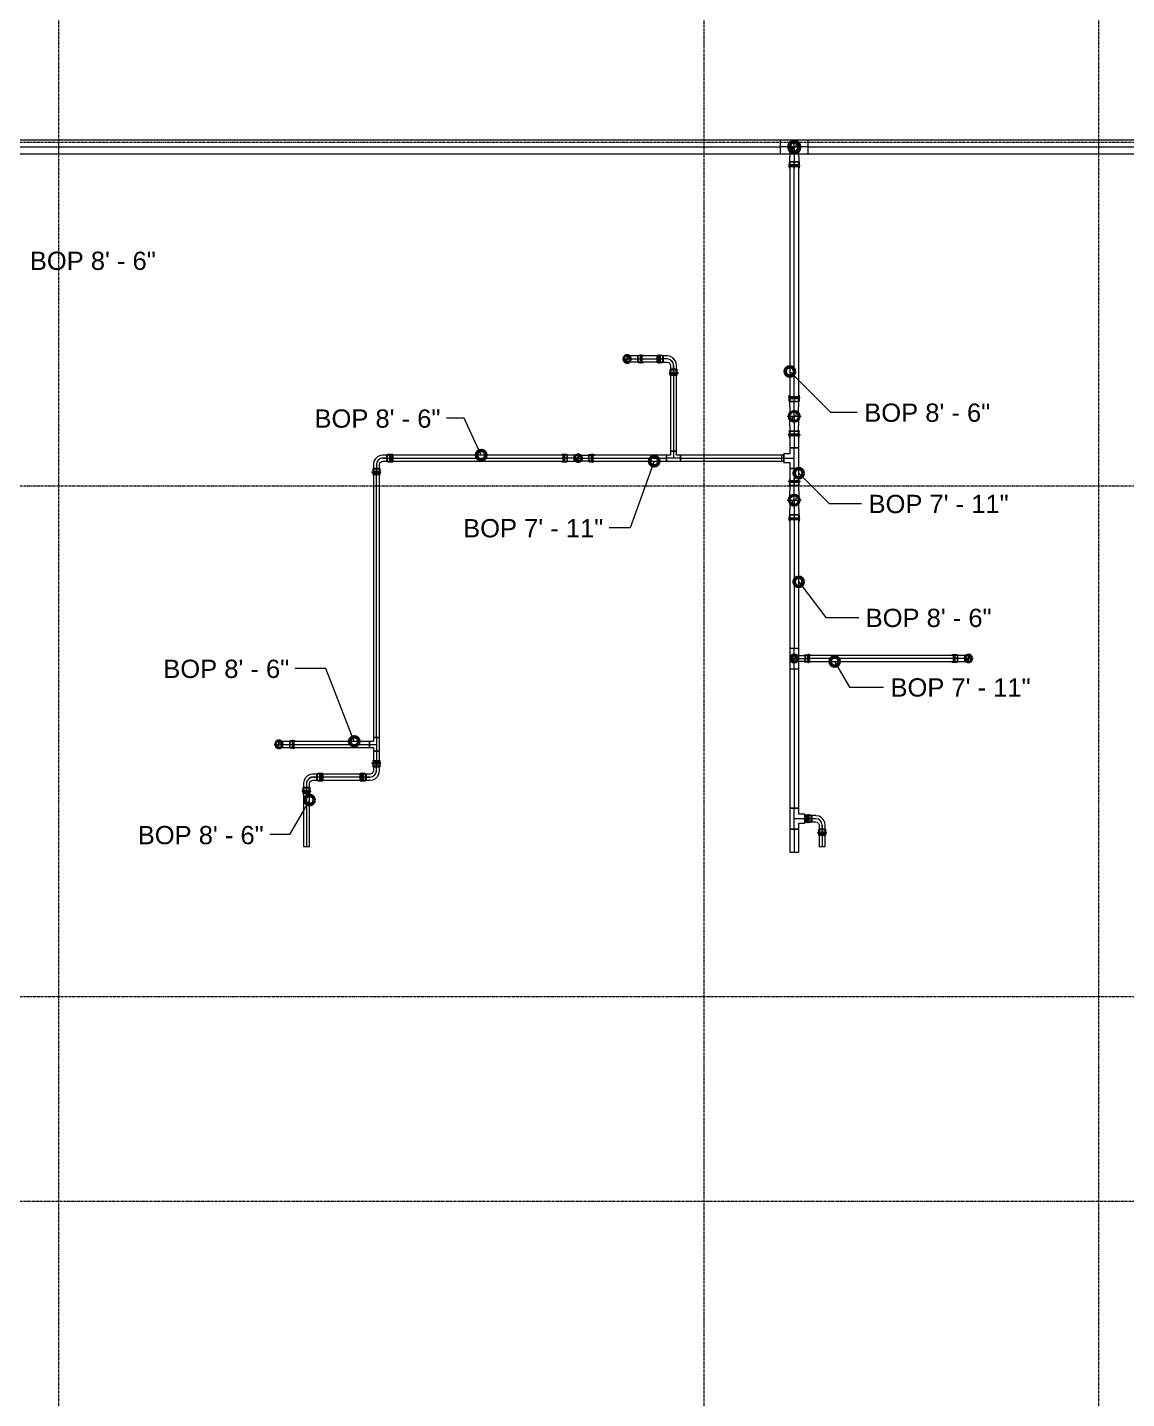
# Model space of a CAD drawing. Header units: inches. Extents: x -3679 to 241, y -496 to 1784.
# Drawn here: x -2586.7 to -2349.9, y 2.5 to 297.7 of the extents above; entities that cross this region are included whole.
import ezdxf

# ---------------------------------------------------------------- set-up
doc = ezdxf.new("R2010")
doc.units = ezdxf.units.IN
doc.header["$MEASUREMENT"] = 0
doc.linetypes.add('Grid Line', pattern=[0.875, 0.5, -0.125, 0.125, -0.125])
for name, color, linetype, lineweight in [('G-ANNO-DIMS', 251, 'Continuous', 9), ('P-PIPE', 1, 'Continuous', 9), ('P-PIPE-CNTR', 1, 'Continuous', 9), ('S-GRID', 8, 'Continuous', 9)]:
    doc.layers.add(name, color=color, linetype=linetype, lineweight=lineweight)
doc.styles.add('Arial', font='arial.ttf', dxfattribs={"height": 3.934132})

# ---------------------------------------------------------------- blocks, each defined once
blk = doc.blocks.new('Victaulic-VicPress316-Elbow 90-45deg Style P568_P571 - Standard-V1-FIFTH LEVEL')
at = {"layer": 'P-PIPE'}
for p, q in [((-2324.79, 162.52), (-2325.73, 162.52)), ((-2323.6, 162.52), (-2324.9, 162.52)), ((-2324.79, 162.52), (-2324.79, 161.86)), ((-2324.79, 161.86), (-2324.79, 162.52)), ((-2324.23, 162.63), (-2324.69, 162.63)), ((-2323.6, 162.63), (-2323.94, 162.63)), ((-2327.12, 161.86), (-2327.12, 161.86)), ((-2327.12, 161.86), (-2325.73, 161.86)), ((-2325.73, 161.86), (-2324.79, 161.86)), ((-2325.73, 161.21), (-2324.79, 161.21)), ((-2324.9, 161.86), (-2324.9, 161.86)), ((-2324.9, 161.86), (-2324.9, 161.86)), ((-2324.9, 161.21), (-2323.6, 161.21)), ((-2324.79, 161.86), (-2324.79, 161.21)), ((-2324.79, 161.21), (-2324.79, 161.86)), ((-2324.69, 161.1), (-2324.23, 161.1)), ((-2324.23, 161.86), (-2324.23, 161.86)), ((-2324.23, 161.86), (-2324.23, 161.86)), ((-2323.94, 161.86), (-2323.94, 161.86)), ((-2323.94, 161.86), (-2323.94, 161.86)), ((-2323.94, 161.1), (-2323.6, 161.1)), ((-2323.6, 161.86), (-2323.6, 161.86)), ((-2323.6, 161.86), (-2323.6, 161.86)), ((-2323.6, 161.86), (-2323.6, 161.86)), ((-2323.6, 161.86), (-2323.6, 161.86))]:
    blk.add_line(p, q, dxfattribs=at)
at = {"layer": 'P-PIPE', "flags": 128}
for points in [[(-2326.21, 161.86), (-2326.31, 162.26), (-2326.56, 162.58), (-2326.93, 162.76), (-2327.34, 162.75), (-2327.71, 162.56), (-2327.96, 162.24), (-2328.04, 161.86)], [(-2326.36, 161.86), (-2326.45, 162.23), (-2326.7, 162.51), (-2327.06, 162.63), (-2327.43, 162.57), (-2327.73, 162.34), (-2327.88, 162), (-2327.89, 161.86)], [(-2325.73, 162.52), (-2326.23, 162.52), (-2326.66, 162.52), (-2326.97, 162.52), (-2327.12, 162.52), (-2327.12, 162.52)], [(-2324.9, 162.52), (-2324.71, 162.63), (-2324.69, 162.63)], [(-2324.23, 162.63), (-2324.17, 162.75), (-2324.03, 162.76), (-2323.94, 162.65), (-2323.94, 162.63)], [(-2324.23, 162.63), (-2324.23, 162.54), (-2324.23, 162.29), (-2324.23, 161.93), (-2324.23, 161.86)], [(-2324.23, 161.86), (-2324.23, 162.23), (-2324.23, 162.51), (-2324.23, 162.63), (-2324.23, 162.63)], [(-2323.94, 162.63), (-2323.94, 162.54), (-2323.94, 162.29), (-2323.94, 161.93), (-2323.94, 161.86)], [(-2323.94, 161.86), (-2323.94, 162.23), (-2323.94, 162.51), (-2323.94, 162.63), (-2323.94, 162.63)], [(-2328.04, 161.86), (-2327.94, 161.47), (-2327.69, 161.15), (-2327.32, 160.97), (-2326.91, 160.98), (-2326.54, 161.17), (-2326.29, 161.49), (-2326.21, 161.86)], [(-2327.89, 161.86), (-2327.8, 161.5), (-2327.55, 161.22), (-2327.19, 161.1), (-2326.82, 161.16), (-2326.52, 161.39), (-2326.37, 161.73), (-2326.36, 161.86)], [(-2327.12, 161.21), (-2327.03, 161.21), (-2326.77, 161.21), (-2326.36, 161.21), (-2325.88, 161.21), (-2325.73, 161.21)], [(-2324.69, 161.1), (-2324.89, 161.19), (-2324.9, 161.21)], [(-2324.23, 161.1), (-2324.23, 161.19), (-2324.23, 161.44), (-2324.23, 161.8), (-2324.23, 161.86)], [(-2324.23, 161.86), (-2324.23, 161.5), (-2324.23, 161.22), (-2324.23, 161.1), (-2324.23, 161.1)], [(-2323.94, 161.1), (-2324.01, 160.98), (-2324.15, 160.97), (-2324.23, 161.08), (-2324.23, 161.1)], [(-2323.94, 161.1), (-2323.94, 161.19), (-2323.94, 161.44), (-2323.94, 161.8), (-2323.94, 161.86)], [(-2323.94, 161.86), (-2323.94, 161.5), (-2323.94, 161.22), (-2323.94, 161.1), (-2323.94, 161.1)]]:
    blk.add_lwpolyline(points, dxfattribs=at)
at = {"layer": 'P-PIPE'}
for radius, start, end in [(0.767, 0, 180), (0.767, 0, 180), (0.767, 0, 180), (0.657, 360, 180), (0.657, 0, 180), (0.657, 90, 180), (0.658, 0, 90), (0.767, 180, 360), (0.767, 180, 0), (0.767, 180, 0), (0.658, 180, 0), (0.658, 180, 0), (0.657, 180, 270), (0.658, 270, 0)]:
    blk.add_arc((-2327.12, 161.86), radius, start, end, dxfattribs=at)
blk = doc.blocks.new('Victaulic-VicPress316-Elbow 90-45deg Style P568_P571 - Standard-V11-FIFTH LEVEL')
at = {"layer": 'P-PIPE'}
for p, q in [((-3077.06, 595.55), (-3077.06, 595.17)), ((-3077.06, 594.85), (-3077.06, 594.29)), ((-3076.95, 595.55), (-3076.95, 594.07)), ((-3076.95, 594.18), (-3076.95, 593.02)), ((-3076, 594.18), (-3076.95, 594.18)), ((-3076.95, 594.18), (-3076, 594.18)), ((-3076, 595.55), (-3076, 595.55)), ((-3076, 595.55), (-3076, 595.55)), ((-3076, 595.55), (-3076, 595.55)), ((-3076, 595.55), (-3076, 595.55)), ((-3076, 595.17), (-3076, 595.17)), ((-3076, 595.17), (-3076, 595.17)), ((-3076, 594.85), (-3076, 594.85)), ((-3076, 594.85), (-3076, 594.85)), ((-3075.05, 594.18), (-3076, 594.18)), ((-3076, 594.18), (-3075.05, 594.18)), ((-3076, 593.02), (-3076, 594.18)), ((-3076, 594.07), (-3076, 594.07)), ((-3076, 594.07), (-3076, 594.07)), ((-3075.05, 594.07), (-3075.05, 595.55)), ((-3075.05, 593.02), (-3075.05, 594.18)), ((-3074.94, 595.17), (-3074.94, 595.55)), ((-3074.94, 594.29), (-3074.94, 594.85)), ((-3076, 591), (-3076, 593.02)), ((-3076, 591), (-3076, 591))]:
    blk.add_line(p, q, dxfattribs=at)
at = {"layer": 'P-PIPE', "flags": 128}
for points in [[(-3077.06, 594.85), (-3077.2, 594.92), (-3077.21, 595.08), (-3077.09, 595.17), (-3077.06, 595.17)], [(-3077.06, 595.17), (-3076.97, 595.17), (-3076.71, 595.17), (-3076.32, 595.17), (-3076, 595.17)], [(-3076, 595.17), (-3076.44, 595.17), (-3076.79, 595.17), (-3077.01, 595.17), (-3077.06, 595.17)], [(-3077.06, 594.85), (-3076.97, 594.85), (-3076.71, 594.85), (-3076.32, 594.85), (-3076, 594.85)], [(-3076, 594.85), (-3076.44, 594.85), (-3076.79, 594.85), (-3077.01, 594.85), (-3077.06, 594.85)], [(-3076.95, 594.07), (-3077.06, 594.26), (-3077.06, 594.29)], [(-3074.94, 595.17), (-3075.04, 595.17), (-3075.3, 595.17), (-3075.68, 595.17), (-3076, 595.17)], [(-3076, 595.17), (-3075.57, 595.17), (-3075.21, 595.17), (-3074.99, 595.17), (-3074.94, 595.17)], [(-3074.94, 594.85), (-3075.04, 594.85), (-3075.3, 594.85), (-3075.68, 594.85), (-3076, 594.85)], [(-3076, 594.85), (-3075.57, 594.85), (-3075.21, 594.85), (-3074.99, 594.85), (-3074.94, 594.85)], [(-3074.94, 594.29), (-3075.03, 594.09), (-3075.05, 594.07)], [(-3074.94, 595.17), (-3074.81, 595.1), (-3074.79, 594.94), (-3074.92, 594.85), (-3074.94, 594.85)], [(-3076, 592.22), (-3076.47, 592.13), (-3076.87, 591.87), (-3077.13, 591.47), (-3077.23, 591.01), (-3077.14, 590.54), (-3076.87, 590.14), (-3076.48, 589.87), (-3076.02, 589.78), (-3076, 589.78)], [(-3076.95, 591), (-3076.95, 591.09), (-3076.95, 591.36), (-3076.95, 591.79), (-3076.95, 592.32), (-3076.95, 592.92), (-3076.95, 593.02)], [(-3076.95, 591), (-3076.86, 591.41), (-3076.6, 591.74), (-3076.23, 591.92), (-3076, 591.95)], [(-3076, 590.05), (-3076.41, 590.14), (-3076.74, 590.4), (-3076.93, 590.78), (-3076.95, 591)], [(-3076, 589.78), (-3075.54, 589.87), (-3075.14, 590.13), (-3074.87, 590.53), (-3074.78, 590.99), (-3074.87, 591.46), (-3075.13, 591.86), (-3075.53, 592.13), (-3075.99, 592.22), (-3076, 592.22)], [(-3076, 591.95), (-3075.59, 591.86), (-3075.27, 591.6), (-3075.08, 591.22), (-3075.05, 591)], [(-3075.05, 591), (-3075.15, 590.59), (-3075.4, 590.26), (-3075.78, 590.08), (-3076, 590.05)], [(-3075.05, 593.02), (-3075.05, 592.41), (-3075.05, 591.86), (-3075.05, 591.42), (-3075.05, 591.12), (-3075.05, 591), (-3075.05, 591)]]:
    blk.add_lwpolyline(points, dxfattribs=at)
at = {"layer": 'P-PIPE'}
for radius, start, end in [(1.06, 90, 270), (1.06, 90, 270), (1.06, 90, 270), (0.95, 90, 270), (0.95, 90, 270), (0.95, 90, 180), (0.95, 180, 270), (1.06, 270, 90), (1.06, 270, 90), (1.06, 270, 90), (0.95, 270, 90), (0.95, 270, 90), (0.95, 0, 90), (0.95, 270, 0)]:
    blk.add_arc((-3076, 591), radius, start, end, dxfattribs=at)
blk = doc.blocks.new('Transition - Generic - Plumbing-CW-1126388-FIFTH LEVEL')
at = {"layer": 'P-PIPE'}
for radius, start, end in [(1.31, 0, 180), (1.31, 180, 0), (0.812, 0, 180), (0.813, 180, 0)]:
    blk.add_arc((-2607, 272), radius, start, end, dxfattribs=at)
blk = doc.blocks.new('Victaulic-VicPress316-Elbow 90-45deg Style P568_P571 - Standard-523083-FIFTH LEVEL')
at = {"layer": 'P-PIPE'}
for p, q in [((-0.77, 3.52), (-0.77, 3.18)), ((0.77, 3.52), (-0.77, 3.52)), ((-0.77, 3.52), (0.77, 3.52)), ((-0.77, 3.18), (0.77, 3.18)), ((0.77, 3.18), (-0.77, 3.18)), ((-0.66, 3.52), (-0.66, 2.22)), ((-0.66, 3.52), (0.66, 3.52)), ((0.66, 3.52), (-0.66, 3.52)), ((0.66, 2.22), (0.66, 3.52)), ((0.77, 3.18), (0.77, 3.52)), ((-3.18, 0.77), (-3.52, 0.77)), ((-3.52, 0.77), (-3.52, -0.77)), ((-3.52, -0.77), (-3.52, 0.77)), ((-2.22, 0.66), (-3.52, 0.66)), ((-3.52, -0.66), (-3.52, 0.66)), ((-3.52, 0.66), (-3.52, -0.66)), ((-3.18, -0.77), (-3.18, 0.77)), ((-3.18, 0.77), (-3.18, -0.77)), ((-2.44, 0.77), (-2.89, 0.77)), ((-2.89, -0.77), (-2.89, 0.77)), ((-2.89, 0.77), (-2.89, -0.77)), ((-1.39, 0.66), (-2.33, 0.66)), ((-2.33, 0), (-2.33, 0.66)), ((-2.33, 0.66), (-2.33, 0)), ((-2.22, -0.66), (-2.22, 0.66)), ((-2.22, 0.66), (-2.22, -0.66)), ((-0.77, 2.89), (-0.77, 2.44)), ((-0.77, 2.89), (0.77, 2.89)), ((0.77, 2.89), (-0.77, 2.89)), ((-0.66, 2.33), (-0.66, 1.39)), ((0, 2.33), (-0.66, 2.33)), ((-0.66, 2.33), (0, 2.33)), ((-0.66, 2.22), (0.66, 2.22)), ((0.66, 2.22), (-0.66, 2.22)), ((0, 2.33), (0.66, 2.33)), ((0.66, 2.33), (0, 2.33)), ((0, 1.39), (0, 2.33)), ((0.66, 1.39), (0.66, 2.33)), ((0.77, 2.44), (0.77, 2.89)), ((-3.52, -0.66), (-2.22, -0.66)), ((-3.52, -0.77), (-3.18, -0.77)), ((-2.89, -0.77), (-2.44, -0.77)), ((-2.33, 0), (-2.33, -0.66)), ((-2.33, -0.66), (-2.33, 0)), ((-1.39, 0), (-2.33, 0)), ((-2.33, -0.66), (-1.39, -0.66))]:
    blk.add_line(p, q, dxfattribs=at)
at = {"layer": 'P-PIPE', "flags": 128}
for points in [[(-0.77, 2.89), (-0.89, 2.96), (-0.9, 3.1), (-0.79, 3.18), (-0.77, 3.18)], [(0.77, 3.18), (0.67, 3.18), (0.42, 3.18), (0.07, 3.18), (-0.3, 3.18), (-0.6, 3.18), (-0.75, 3.18), (-0.77, 3.18)], [(-0.77, 3.18), (-0.67, 3.18), (-0.42, 3.18), (-0.07, 3.18), (0.3, 3.18), (0.6, 3.18), (0.75, 3.18), (0.77, 3.18)], [(0.77, 3.18), (0.89, 3.11), (0.9, 2.98), (0.79, 2.89), (0.77, 2.89)], [(-3.18, 0.77), (-3.11, 0.89), (-2.98, 0.9), (-2.89, 0.79), (-2.89, 0.77)], [(-3.18, 0.77), (-3.18, 0.67), (-3.18, 0.42), (-3.18, 0.07), (-3.18, -0.3), (-3.18, -0.6), (-3.18, -0.75), (-3.18, -0.77)], [(-3.18, -0.77), (-3.18, -0.67), (-3.18, -0.42), (-3.18, -0.07), (-3.18, 0.3), (-3.18, 0.6), (-3.18, 0.75), (-3.18, 0.77)], [(-2.89, -0.77), (-2.89, -0.67), (-2.89, -0.42), (-2.89, -0.07), (-2.89, 0.3), (-2.89, 0.6), (-2.89, 0.75), (-2.89, 0.77)], [(-2.89, 0.77), (-2.89, 0.67), (-2.89, 0.42), (-2.89, 0.07), (-2.89, -0.3), (-2.89, -0.6), (-2.89, -0.75), (-2.89, -0.77)], [(-2.44, 0.77), (-2.24, 0.68), (-2.22, 0.66)], [(-0.66, 1.39), (-0.75, 1.04), (-1, 0.77), (-1.35, 0.66), (-1.39, 0.66)], [(-1.39, -0.66), (-0.78, -0.56), (-0.23, -0.29), (0.22, 0.13), (0.53, 0.67), (0.65, 1.27), (0.66, 1.39)], [(-0.77, 2.89), (-0.67, 2.89), (-0.42, 2.89), (-0.07, 2.89), (0.3, 2.89), (0.6, 2.89), (0.75, 2.89), (0.77, 2.89)], [(0.77, 2.89), (0.67, 2.89), (0.42, 2.89), (0.07, 2.89), (-0.3, 2.89), (-0.6, 2.89), (-0.75, 2.89), (-0.77, 2.89)], [(-0.66, 2.22), (-0.77, 2.41), (-0.77, 2.44)], [(0.77, 2.44), (0.68, 2.24), (0.66, 2.22)], [(-2.89, -0.77), (-2.96, -0.89), (-3.1, -0.9), (-3.18, -0.79), (-3.18, -0.77)], [(-2.22, -0.66), (-2.41, -0.77), (-2.44, -0.77)]]:
    blk.add_lwpolyline(points, dxfattribs=at)
at = {"layer": 'P-PIPE'}
blk.add_arc((-1.39, 1.39), 1.39, 270, 0, dxfattribs=at)
blk = doc.blocks.new('Transition - Generic - Plumbing-CW-1022941-FIFTH LEVEL')
at = {"layer": 'P-PIPE'}
for radius, start, end in [(0.812, 0, 180), (0.812, 180, 0), (0.562, 360, 180), (0.563, 180, 0)]:
    blk.add_arc((-3323.92, 470.33), radius, start, end, dxfattribs=at)

msp = doc.modelspace()

# ---------------------------------------------------------------- linework, layer by layer
at = {"layer": 'G-ANNO-DIMS'}
for p, q in [((-2422.46, 223.67), (-2413.69, 214.89)), ((-2492.61, 213.62), (-2496.43, 213.62)), ((-2488.93, 205.66), (-2492.61, 213.62)), ((-2413.69, 214.89), (-2407.93, 214.89)), ((-2451.68, 204.34), (-2456.86, 190.01)), ((-2420.56, 201.76), (-2414.03, 195.23)), ((-2414.03, 195.23), (-2407.01, 195.23)), ((-2456.86, 190.01), (-2461.37, 190.01)), ((-2420.56, 178.38), (-2414.69, 170.7)), ((-2414.69, 170.7), (-2407.63, 170.7)), ((-2522.44, 159.73), (-2529, 159.73)), ((-2516.28, 144.02), (-2522.44, 159.73)), ((-2412.81, 161.21), (-2409.64, 155.72)), ((-2409.64, 155.72), (-2402.28, 155.72)), ((-2525.92, 131.38), (-2530.22, 123.93)), ((-2530.22, 123.93), (-2534.5, 123.93))]:
    msp.add_line(p, q, dxfattribs=at)
at = {"layer": 'G-ANNO-DIMS', "lineweight": 50}
for centre in [(-2422.46, 223.67), (-2488.93, 205.66), (-2451.68, 204.34), (-2420.56, 201.76), (-2420.56, 178.38), (-2412.81, 161.21), (-2516.28, 144.02), (-2525.92, 131.38)]:
    msp.add_circle(centre, 1, dxfattribs=at)
at = {"layer": 'P-PIPE'}
for p, q in [((-2424.51, 273.44), (-2604.01, 273.44)), ((-2418.52, 273.44), (-2424.51, 273.44)), ((-2424.51, 270.56), (-2424.51, 273.44)), ((-2292.62, 273.44), (-2418.52, 273.44)), ((-2418.52, 270.56), (-2418.52, 273.44)), ((-2604.01, 270.56), (-2424.51, 270.56)), ((-2424.51, 270.56), (-2418.52, 270.56)), ((-2422.46, 268.82), (-2422.46, 217.19)), ((-2420.56, 268.82), (-2422.46, 268.82)), ((-2420.56, 217.19), (-2420.56, 268.82)), ((-2418.52, 270.56), (-2292.62, 270.56)), ((-2449.84, 227.02), (-2455.18, 227.02)), ((-2455.18, 225.71), (-2455.18, 227.02)), ((-2455.18, 225.71), (-2449.84, 225.71)), ((-2449.84, 225.71), (-2449.84, 227.02)), ((-2448.17, 224.03), (-2448.17, 206.49)), ((-2448.17, 224.03), (-2446.86, 224.03)), ((-2446.86, 206.49), (-2446.86, 224.03)), ((-2420.56, 217.19), (-2422.46, 217.19)), ((-2422.46, 210.83), (-2422.46, 207.24)), ((-2422.46, 210.83), (-2420.56, 210.83)), ((-2420.56, 207.24), (-2420.56, 210.83)), ((-2422.47, 207.24), (-2422.47, 205.95)), ((-2422.47, 207.24), (-2420.56, 207.24)), ((-2420.56, 207.24), (-2422.47, 207.24)), ((-2422.46, 207.24), (-2420.56, 207.24)), ((-2420.56, 202.75), (-2420.56, 207.24)), ((-2470.4, 205.66), (-2509.18, 205.66)), ((-2509.18, 204.34), (-2509.18, 205.66)), ((-2509.18, 204.34), (-2470.4, 204.34)), ((-2470.4, 204.34), (-2470.4, 205.66)), ((-2449.01, 205.66), (-2465.74, 205.66)), ((-2465.74, 204.34), (-2465.74, 205.66)), ((-2465.74, 204.34), (-2449.01, 204.34)), ((-2448.17, 205.66), (-2449.01, 205.66)), ((-2449.01, 205.66), (-2449.01, 204.34)), ((-2449.01, 204.34), (-2449.01, 205.66)), ((-2449.01, 204.34), (-2449.01, 205.66)), ((-2449.01, 204.34), (-2446.02, 204.34)), ((-2448.17, 206.49), (-2446.86, 206.49)), ((-2448.17, 206.49), (-2448.17, 205.66)), ((-2446.86, 206.49), (-2448.17, 206.49)), ((-2448.17, 206.49), (-2446.86, 206.49)), ((-2446.86, 205.66), (-2446.86, 206.49)), ((-2446.02, 205.66), (-2446.86, 205.66)), ((-2424.17, 205.66), (-2446.02, 205.66)), ((-2446.02, 204.34), (-2446.02, 205.66)), ((-2446.02, 205.66), (-2446.02, 204.34)), ((-2446.02, 204.34), (-2446.02, 205.66)), ((-2446.02, 204.34), (-2424.17, 204.34)), ((-2423.76, 205.81), (-2424.17, 205.56)), ((-2424.17, 204.34), (-2424.17, 205.66)), ((-2424.17, 204.44), (-2423.76, 204.19)), ((-2422.47, 205.95), (-2423.76, 205.95)), ((-2423.76, 204.05), (-2423.76, 205.95)), ((-2423.76, 205.95), (-2423.76, 204.05)), ((-2423.76, 204.05), (-2422.47, 204.05)), ((-2422.47, 204.05), (-2422.47, 202.75)), ((-2512.17, 202.67), (-2512.17, 144.86)), ((-2510.86, 202.67), (-2512.17, 202.67)), ((-2510.86, 144.86), (-2510.86, 202.67)), ((-2422.47, 202.75), (-2420.56, 202.75)), ((-2420.56, 202.75), (-2422.47, 202.75)), ((-2422.46, 202.75), (-2422.46, 199.14)), ((-2422.46, 202.75), (-2420.56, 202.75)), ((-2420.56, 199.14), (-2420.56, 202.75)), ((-2422.46, 199.14), (-2420.56, 199.14)), ((-2422.46, 192.78), (-2422.46, 164.11)), ((-2422.46, 192.78), (-2420.56, 192.78)), ((-2420.56, 164.11), (-2420.56, 192.78)), ((-2422.47, 164.11), (-2422.47, 159.62)), ((-2422.46, 164.11), (-2420.56, 164.11)), ((-2420.56, 159.62), (-2420.56, 164.11)), ((-2386.34, 162.52), (-2419.18, 162.52)), ((-2419.18, 162.52), (-2419.18, 161.21)), ((-2386.34, 162.52), (-2386.34, 161.21)), ((-2422.46, 159.62), (-2422.46, 129.61)), ((-2422.46, 159.62), (-2420.56, 159.62)), ((-2420.56, 129.61), (-2420.56, 159.62)), ((-2419.18, 161.21), (-2386.34, 161.21)), ((-2510.86, 144.86), (-2512.17, 144.86)), ((-2512.17, 144.86), (-2512.17, 144.02)), ((-2512.17, 144.86), (-2510.86, 144.86)), ((-2510.86, 144.86), (-2512.17, 144.86)), ((-2510.86, 141.87), (-2510.86, 144.86)), ((-2513.01, 144.02), (-2530.18, 144.02)), ((-2530.18, 142.71), (-2530.18, 144.02)), ((-2530.18, 142.71), (-2513.01, 142.71)), ((-2513.01, 142.71), (-2513.01, 144.02)), ((-2512.17, 144.02), (-2513.01, 144.02)), ((-2513.01, 144.02), (-2513.01, 142.71)), ((-2513.01, 142.71), (-2513.01, 144.02)), ((-2513.01, 142.71), (-2512.17, 142.71)), ((-2512.17, 142.71), (-2512.17, 141.87)), ((-2512.17, 141.87), (-2510.86, 141.87)), ((-2510.86, 141.87), (-2512.17, 141.87)), ((-2512.17, 141.87), (-2512.17, 138.64)), ((-2512.17, 141.87), (-2510.86, 141.87)), ((-2510.86, 138.64), (-2510.86, 141.87)), ((-2513.84, 136.96), (-2524.25, 136.96)), ((-2524.25, 136.96), (-2524.25, 135.65)), ((-2513.84, 136.96), (-2513.84, 135.65)), ((-2512.17, 138.64), (-2510.86, 138.64)), ((-2527.24, 133.98), (-2527.24, 121.36)), ((-2527.24, 133.98), (-2525.92, 133.98)), ((-2525.92, 121.36), (-2525.92, 133.98)), ((-2524.25, 135.65), (-2513.84, 135.65)), ((-2422.47, 129.61), (-2422.47, 125.12)), ((-2420.56, 129.61), (-2422.47, 129.61)), ((-2422.47, 129.61), (-2420.56, 129.61)), ((-2422.46, 129.61), (-2420.56, 129.61)), ((-2420.56, 128.32), (-2420.56, 129.61)), ((-2419.27, 128.32), (-2420.56, 128.32)), ((-2419.27, 126.41), (-2419.27, 128.32)), ((-2419.27, 128.32), (-2419.27, 126.41)), ((-2418.86, 127.93), (-2419.27, 128.18)), ((-2417.84, 128.02), (-2418.86, 128.02)), ((-2418.86, 128.02), (-2418.86, 126.71)), ((-2417.84, 128.02), (-2417.84, 126.71)), ((-2420.56, 125.12), (-2422.47, 125.12)), ((-2422.47, 125.12), (-2420.56, 125.12)), ((-2422.46, 125.12), (-2422.46, 120.16)), ((-2422.46, 125.12), (-2420.56, 125.12)), ((-2420.56, 125.12), (-2420.56, 126.41)), ((-2420.56, 126.41), (-2419.27, 126.41)), ((-2420.56, 120.16), (-2420.56, 125.12)), ((-2419.27, 126.55), (-2418.86, 126.8)), ((-2418.86, 126.71), (-2417.84, 126.71)), ((-2416.17, 125.03), (-2416.17, 121.36)), ((-2416.17, 125.03), (-2414.86, 125.03)), ((-2414.86, 121.36), (-2414.86, 125.03)), ((-2527.24, 121.36), (-2525.92, 121.36)), ((-2416.17, 121.36), (-2414.86, 121.36)), ((-2422.46, 120.16), (-2420.56, 120.16))]:
    msp.add_line(p, q, dxfattribs=at)
for centre, radius, start, end in [((-2421.51, 272), 1.44, 0, 180), ((-2421.51, 272), 1.44, 180, 0), ((-2421.51, 272), 0.95, 0, 180), ((-2421.51, 272), 0.95, 180, 0), ((-2421.51, 271.52), 0.475, 90, 270), ((-2421.51, 272.47), 0.475, 270, 90), ((-2457.51, 226.36), 0.657, 0, 180), ((-2457.51, 226.36), 0.657, 180, 0), ((-2457.51, 226.04), 0.329, 90, 270), ((-2457.51, 226.69), 0.329, 270, 90), ((-2421.51, 214.01), 0.95, 0, 180), ((-2421.51, 214.01), 0.95, 180, 0), ((-2421.51, 213.54), 0.475, 90, 270), ((-2421.51, 214.49), 0.475, 270, 90), ((-2468.07, 205), 0.658, 0, 180), ((-2468.07, 205), 0.657, 180, 0), ((-2468.07, 204.67), 0.329, 90, 270), ((-2468.07, 205.33), 0.329, 270, 90), ((-2421.51, 195.96), 0.95, 0, 180), ((-2421.51, 195.96), 0.95, 180, 0), ((-2421.51, 195.48), 0.475, 90, 270), ((-2421.51, 196.43), 0.475, 270, 90), ((-2421.51, 161.86), 0.951, 90, 270), ((-2421.51, 161.86), 0.657, 0, 180), ((-2421.51, 161.86), 0.951, 270, 90), ((-2421.51, 162.19), 0.329, 270, 90), ((-2384.01, 161.86), 0.657, 0, 180), ((-2384.01, 162.19), 0.329, 270, 90), ((-2421.51, 161.86), 0.657, 180, 0), ((-2421.51, 161.54), 0.329, 90, 270), ((-2384.01, 161.86), 0.657, 180, 0), ((-2384.01, 161.54), 0.329, 90, 270), ((-2532.51, 143.36), 0.657, 0, 180), ((-2532.51, 143.36), 0.657, 180, 0), ((-2532.51, 143.04), 0.329, 90, 270), ((-2532.51, 143.69), 0.329, 270, 90)]:
    msp.add_arc(centre, radius, start, end, dxfattribs=at)
at = {"layer": 'P-PIPE-CNTR'}
for p, q in [((-2604.01, 272), (-2424.51, 272)), ((-2604.01, 272), (-2424.51, 272)), ((-2418.52, 272), (-2424.51, 272)), ((-2423.01, 272), (-2420.01, 272)), ((-2421.51, 270.5), (-2421.51, 273.5)), ((-2421.51, 272), (-2421.51, 269.98)), ((-2418.52, 272), (-2292.62, 272)), ((-2418.52, 272), (-2292.62, 272)), ((-2421.51, 269.98), (-2421.51, 268.82)), ((-2421.51, 269.98), (-2421.51, 267.45)), ((-2421.51, 217.19), (-2421.51, 268.82)), ((-2421.51, 217.19), (-2421.51, 268.82)), ((-2457.51, 225.36), (-2457.51, 227.36)), ((-2458.51, 226.36), (-2456.51, 226.36)), ((-2457.51, 226.36), (-2456.12, 226.36)), ((-2456.12, 226.36), (-2455.18, 226.36)), ((-2456.12, 226.36), (-2453.99, 226.36)), ((-2455.18, 226.36), (-2449.84, 226.36)), ((-2455.18, 226.36), (-2449.84, 226.36)), ((-2448.91, 226.36), (-2451.03, 226.36)), ((-2448.91, 226.36), (-2449.84, 226.36)), ((-2447.51, 224.03), (-2447.51, 224.97)), ((-2447.51, 224.03), (-2447.51, 206.49)), ((-2447.51, 224.03), (-2447.51, 206.49)), ((-2421.51, 216.03), (-2421.51, 218.56)), ((-2421.51, 216.03), (-2421.51, 217.19)), ((-2421.51, 214.01), (-2421.51, 216.03)), ((-2423.01, 214.01), (-2420.01, 214.01)), ((-2421.51, 212.51), (-2421.51, 215.51)), ((-2421.51, 214.01), (-2421.51, 212)), ((-2421.51, 212), (-2421.51, 210.83)), ((-2421.51, 212), (-2421.51, 209.46)), ((-2421.51, 210.83), (-2421.51, 207.24)), ((-2421.51, 210.83), (-2421.51, 207.24)), ((-2421.51, 202.75), (-2421.51, 207.24)), ((-2509.18, 205), (-2510.12, 205)), ((-2509.18, 205), (-2470.4, 205)), ((-2509.18, 205), (-2470.4, 205)), ((-2469.47, 205), (-2471.59, 205)), ((-2469.47, 205), (-2470.4, 205)), ((-2468.07, 205), (-2469.47, 205)), ((-2469.07, 205), (-2467.07, 205)), ((-2468.07, 204), (-2468.07, 206)), ((-2468.07, 205), (-2466.68, 205)), ((-2466.68, 205), (-2465.74, 205)), ((-2466.68, 205), (-2464.55, 205)), ((-2465.74, 205), (-2449.01, 205)), ((-2465.74, 205), (-2449.01, 205)), ((-2446.02, 205), (-2449.01, 205)), ((-2447.51, 206.49), (-2447.51, 205)), ((-2446.02, 205), (-2424.17, 205)), ((-2446.02, 205), (-2424.17, 205)), ((-2423.76, 205), (-2424.17, 205)), ((-2423.76, 205), (-2421.51, 205)), ((-2511.51, 203.61), (-2511.51, 202.67)), ((-2511.51, 203.61), (-2511.51, 201.48)), ((-2511.51, 144.86), (-2511.51, 202.67)), ((-2511.51, 144.86), (-2511.51, 202.67)), ((-2421.51, 202.75), (-2421.51, 199.14)), ((-2421.51, 202.75), (-2421.51, 199.14)), ((-2421.51, 197.97), (-2421.51, 200.51)), ((-2421.51, 197.97), (-2421.51, 199.14)), ((-2421.51, 195.96), (-2421.51, 197.97)), ((-2423.01, 195.96), (-2420.01, 195.96)), ((-2421.51, 194.46), (-2421.51, 197.46)), ((-2421.51, 195.96), (-2421.51, 193.94)), ((-2421.51, 193.94), (-2421.51, 192.78)), ((-2421.51, 193.94), (-2421.51, 191.41)), ((-2421.51, 192.78), (-2421.51, 164.11)), ((-2421.51, 192.78), (-2421.51, 164.11)), ((-2421.51, 159.62), (-2421.51, 164.11)), ((-2421.51, 160.86), (-2421.51, 162.86)), ((-2384.01, 160.86), (-2384.01, 162.86)), ((-2422.51, 161.86), (-2420.51, 161.86)), ((-2421.51, 161.86), (-2420.12, 161.86)), ((-2421.51, 159.62), (-2421.51, 129.61)), ((-2421.51, 159.62), (-2421.51, 129.61)), ((-2420.12, 161.86), (-2419.18, 161.86)), ((-2420.12, 161.86), (-2417.99, 161.86)), ((-2386.34, 161.86), (-2419.18, 161.86)), ((-2386.34, 161.86), (-2419.18, 161.86)), ((-2385.41, 161.86), (-2387.53, 161.86)), ((-2385.41, 161.86), (-2386.34, 161.86)), ((-2384.01, 161.86), (-2385.41, 161.86)), ((-2385.01, 161.86), (-2383.01, 161.86)), ((-2511.51, 144.86), (-2511.51, 141.87)), ((-2533.51, 143.36), (-2531.51, 143.36)), ((-2532.51, 142.36), (-2532.51, 144.36)), ((-2532.51, 143.36), (-2531.12, 143.36)), ((-2531.12, 143.36), (-2530.18, 143.36)), ((-2531.12, 143.36), (-2528.99, 143.36)), ((-2530.18, 143.36), (-2513.01, 143.36)), ((-2530.18, 143.36), (-2513.01, 143.36)), ((-2513.01, 143.36), (-2511.51, 143.36)), ((-2511.51, 141.87), (-2511.51, 138.64)), ((-2511.51, 141.87), (-2511.51, 138.64)), ((-2511.51, 137.7), (-2511.51, 139.83)), ((-2524.25, 136.31), (-2525.19, 136.31)), ((-2513.84, 136.31), (-2524.25, 136.31)), ((-2513.84, 136.31), (-2524.25, 136.31)), ((-2513.84, 136.31), (-2512.91, 136.31)), ((-2511.51, 137.7), (-2511.51, 138.64)), ((-2526.58, 134.91), (-2526.58, 133.98)), ((-2526.58, 134.91), (-2526.58, 132.79)), ((-2526.58, 133.98), (-2526.58, 121.36)), ((-2526.58, 133.98), (-2526.58, 121.36)), ((-2421.51, 125.12), (-2421.51, 129.61)), ((-2419.27, 127.36), (-2421.51, 127.36)), ((-2419.27, 127.36), (-2418.86, 127.36)), ((-2416.91, 127.36), (-2419.03, 127.36)), ((-2417.84, 127.36), (-2418.86, 127.36)), ((-2417.84, 127.36), (-2418.86, 127.36)), ((-2416.91, 127.36), (-2417.84, 127.36)), ((-2421.51, 125.12), (-2421.51, 120.16)), ((-2421.51, 125.12), (-2421.51, 120.16)), ((-2415.51, 125.03), (-2415.51, 125.97)), ((-2415.51, 125.03), (-2415.51, 121.36)), ((-2415.51, 125.03), (-2415.51, 121.36))]:
    msp.add_line(p, q, dxfattribs=at)
for centre, start, end in [((-2448.91, 224.97), 0, 90), ((-2510.12, 203.61), 90, 180), ((-2525.19, 134.91), 90, 180), ((-2512.91, 137.7), 270, 0), ((-2416.91, 125.97), 0, 90)]:
    msp.add_arc(centre, 1.39, start, end, dxfattribs=at)
at = {"layer": 'S-GRID', "linetype": 'Grid Line'}
for p, q in [((-2580, 1771.74), (-2580, -484.26)), ((-2441, 1771.74), (-2441, -484.26)), ((-2356, 1771.74), (-2356, -484.26)), ((228, 273), (-3666.39, 273)), ((228, 199), (-3666.39, 199)), ((228, 89), (-3666.39, 89)), ((-3666.39, 45), (228, 45))]:
    msp.add_line(p, q, dxfattribs=at)

# ---------------------------------------------------------------- block references
at = {"layer": 'P-PIPE'}
for name, p in [('Transition - Generic - Plumbing-CW-1126388-FIFTH LEVEL', (185.49, 0)), ('Victaulic-VicPress316-Elbow 90-45deg Style P568_P571 - Standard-V1-FIFTH LEVEL', (-130.39, 64.5)), ('Victaulic-VicPress316-Elbow 90-45deg Style P568_P571 - Standard-V11-FIFTH LEVEL', (654.49, -395.04)), ('Victaulic-VicPress316-Elbow 90-45deg Style P568_P571 - Standard-V1-FIFTH LEVEL', (-205.39, -18.5)), ('Victaulic-VicPress316-Elbow 90-45deg Style P568_P571 - Standard-523083-FIFTH LEVEL', (-2511.51, 136.31))]:
    msp.add_blockref(name, p, dxfattribs=at)
at = {"layer": 'P-PIPE', "extrusion": (0, 0, -1), "rotation": 180}
for name, p in [('Victaulic-VicPress316-Elbow 90-45deg Style P568_P571 - Standard-V11-FIFTH LEVEL', (-654.49, 863)), ('Victaulic-VicPress316-Elbow 90-45deg Style P568_P571 - Standard-V1-FIFTH LEVEL', (140.95, 366.86)), ('Victaulic-VicPress316-Elbow 90-45deg Style P568_P571 - Standard-V11-FIFTH LEVEL', (-654.49, 786.96)), ('Victaulic-VicPress316-Elbow 90-45deg Style P568_P571 - Standard-V1-FIFTH LEVEL', (94.39, 323.73))]:
    msp.add_blockref(name, p, dxfattribs=at)
at = {"layer": 'P-PIPE'}
for name, p, rotation in [('Victaulic-VicPress316-Elbow 90-45deg Style P568_P571 - Standard-523083-FIFTH LEVEL', (-2447.51, 226.36), 90), ('Victaulic-VicPress316-Elbow 90-45deg Style P568_P571 - Standard-V11-FIFTH LEVEL', (-5497.52, 805.01), 180), ('Victaulic-VicPress316-Elbow 90-45deg Style P568_P571 - Standard-523083-FIFTH LEVEL', (-2511.51, 205), 180), ('Victaulic-VicPress316-Elbow 90-45deg Style P568_P571 - Standard-V1-FIFTH LEVEL', (-4795.2, 366.86), 180), ('Transition - Generic - Plumbing-CW-1022941-FIFTH LEVEL', (-2891.85, -3162.06), 270), ('Victaulic-VicPress316-Elbow 90-45deg Style P568_P571 - Standard-V1-FIFTH LEVEL', (-4711.14, 323.73), 180), ('Victaulic-VicPress316-Elbow 90-45deg Style P568_P571 - Standard-523083-FIFTH LEVEL', (-2526.58, 136.31), 180), ('Victaulic-VicPress316-Elbow 90-45deg Style P568_P571 - Standard-523083-FIFTH LEVEL', (-2415.51, 127.36), 90)]:
    msp.add_blockref(name, p, dxfattribs=dict(at, rotation=rotation))
at = {"layer": 'P-PIPE', "extrusion": (0, 0, -1)}
msp.add_blockref('Victaulic-VicPress316-Elbow 90-45deg Style P568_P571 - Standard-V11-FIFTH LEVEL', (5497.52, -376.99), dxfattribs=at)

# ---------------------------------------------------------------- texts
at = {"layer": 'G-ANNO-DIMS', "char_height": 3.9341, "attachment_point": 1, "line_spacing_factor": 0.938532, "style": 'Arial'}
for s, insert, width in [('BOP 8\' - 6"', (-2586.16, 249.46), 32.304), ('BOP 8\' - 6"', (-2524.85, 215.49), 32.304), ('BOP 8\' - 6"', (-2406.43, 216.76), 32.304), ('BOP 7\' - 11"', (-2405.51, 197.1), 35.952), ('BOP 7\' - 11"', (-2492.83, 191.88), 35.952), ('BOP 8\' - 6"', (-2406.13, 172.57), 32.304), ('BOP 8\' - 6"', (-2557.42, 161.6), 32.304), ('BOP 7\' - 11"', (-2400.78, 157.59), 35.952), ('BOP 8\' - 6"', (-2562.92, 125.8), 32.304)]:
    msp.add_mtext(s, dxfattribs=dict(at, insert=insert, width=width))

doc.saveas('drawing.dxf')
